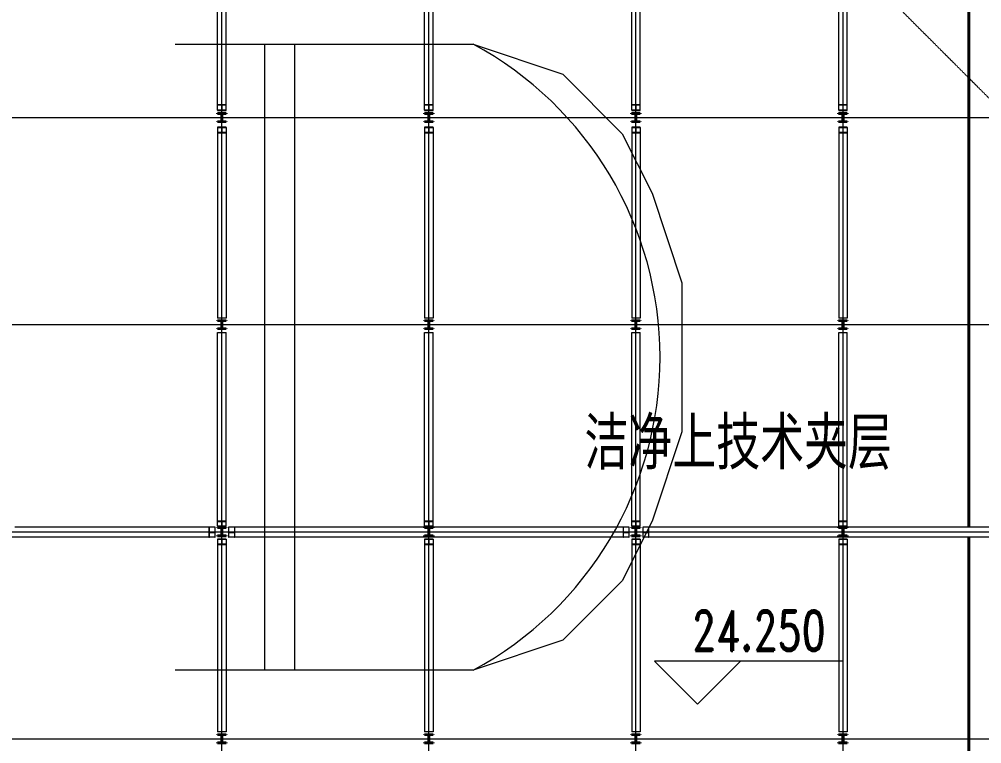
# Model space of a CAD drawing. Header units: millimetres. Extents: x -30000 to 430621, y -31706 to 192400.
# Drawn here: x 93750 to 127225, y 14226 to 39421 of the extents above; entities that cross this region are included whole.
import ezdxf

# ---------------------------------------------------------------- set-up
doc = ezdxf.new("R2010")
doc.units = ezdxf.units.MM
doc.linetypes.add('1_1', pattern=[2, 1, -1])
doc.linetypes.add('轴网线', pattern=[22.04, 18.38, -1.83, 0, -1.83])
doc.layers.get('0').update_dxf_attribs({"color": 8})
for name, color, linetype, lineweight in [('A-ANNO-NOTE', 8, 'Continuous', 5), ('A-AREA-IDEN', 8, 'Continuous', 9), ('A-DETL', 8, 'Continuous', 18), ('A-DETL-GENF', 8, 'Continuous', 18), ('A-FLOR-HRAL', 8, 'Continuous', 5), ('G-IMPT', 8, 'Continuous', 5), ('S-BEAM', 8, 'Continuous', 5), ('S-COLS', 8, 'Continuous', 5), ('S-GRID', 8, 'Continuous', 9)]:
    doc.layers.add(name, color=color, linetype=linetype, lineweight=lineweight)
doc.styles.add('RomanD_2', font='romand__.ttf', dxfattribs={"width": 0.7, "height": 1400})
doc.styles.add('仿宋_4', font='simfang.ttf', dxfattribs={"width": 0.7, "height": 1600})

# ---------------------------------------------------------------- blocks, each defined once
blk = doc.blocks.new('钢_柱_热轧H - HW300X300-659269-LAY-4F-1_500-A')
at = {"layer": 'S-COLS', "lineweight": 15, "true_color": 0xdddddd}
h = blk.add_hatch(color=254, dxfattribs=at)
h.paths.add_polyline_path([(5, -122), (5, 122), (-5, 122), (-5, -122)], flags=0)
h.paths.add_polyline_path([(9, -131), (5, -122), (-5, -131), (5, -131)], flags=0)
h.paths.add_polyline_path([(-150, -150), (150, -150), (150, -135), (-150, -135), (-150, -150)], flags=0)
h.paths.add_polyline_path([(5, 122), (5, 131), (-5, 129)], flags=0)
h.paths.add_polyline_path([(9, 131), (18, 135), (150, 135), (150, 150), (-150, 150), (-145, 135), (5, 132)], flags=0)
at = {"layer": 'S-COLS', "color": 8, "lineweight": 35, "true_color": 0x777777}
for p, q in [((-150, 150), (150, 150)), ((-150, 135), (-150, 150)), ((-18, 135), (-150, 135)), ((-5, -122), (-5, 122)), ((5, 122), (5, -122)), ((150, 135), (18, 135)), ((150, 150), (150, 135)), ((-150, -135), (-18, -135)), ((-150, -150), (-150, -135)), ((150, -150), (-150, -150)), ((18, -135), (150, -135)), ((150, -135), (150, -150))]:
    blk.add_line(p, q, dxfattribs=at)
for centre, start, end in [((-18, 122), 360, 90), ((18, 122), 90, 180), ((-18, -122), 270, 360), ((18, -122), 180, 270)]:
    blk.add_arc(centre, 13, start, end, dxfattribs=at)
blk = doc.blocks.new('钢_柱_热轧H - HW300X300-659275-LAY-4F-1_500-A')
at = {"layer": 'S-COLS', "lineweight": 15, "true_color": 0xdddddd}
h = blk.add_hatch(color=254, dxfattribs=at)
h.paths.add_polyline_path([(5, -122), (0, 122), (-5, 122), (0, -122)], flags=0)
h.paths.add_polyline_path([(9, -131), (5, -122), (0, -131), (5, -131)], flags=0)
h.paths.add_polyline_path([(0, -150), (150, -150), (150, -135), (-150, -135), (-145, -150), (-81, -150)], flags=0)
h.paths.add_polyline_path([(5, 122), (5, 131), (-5, 129), (0, 125)], flags=0)
h.paths.add_polyline_path([(9, 131), (18, 135), (150, 135), (150, 150), (-150, 150), (-145, 135), (5, 132)], flags=0)
at = {"layer": 'S-COLS', "color": 8, "lineweight": 35, "true_color": 0x777777}
for p, q in [((-150, 150), (150, 150)), ((-150, 135), (-150, 150)), ((-18, 135), (-150, 135)), ((-5, -122), (-5, 122)), ((5, 122), (5, -122)), ((150, 135), (18, 135)), ((150, 150), (150, 135)), ((-150, -135), (-18, -135)), ((-150, -150), (-150, -135)), ((150, -150), (-150, -150)), ((18, -135), (150, -135)), ((150, -135), (150, -150))]:
    blk.add_line(p, q, dxfattribs=at)
for centre, start, end in [((-18, 122), 360, 90), ((18, 122), 90, 180), ((-18, -122), 270, 360), ((18, -122), 180, 270)]:
    blk.add_arc(centre, 13, start, end, dxfattribs=at)
blk = doc.blocks.new('钢_柱_热轧H - HW300X300-659267-LAY-4F-1_500-A')
at = {"layer": 'S-COLS', "lineweight": 15, "true_color": 0xdddddd}
h = blk.add_hatch(color=254, dxfattribs=at)
h.paths.add_polyline_path([(5, -122), (5, 122), (-5, 122), (-5, -122)], flags=0)
h.paths.add_polyline_path([(9, -131), (5, -122), (-5, -131), (5, -131)], flags=0)
h.paths.add_polyline_path([(-8, -150), (150, -150), (150, -135), (-150, -135), (-145, -150)], flags=0)
h.paths.add_polyline_path([(5, 122), (5, 131), (-5, 129)], flags=0)
h.paths.add_polyline_path([(9, 131), (18, 135), (150, 135), (150, 150), (-150, 150), (-145, 135), (5, 132)], flags=0)
at = {"layer": 'S-COLS', "color": 8, "lineweight": 35, "true_color": 0x777777}
for p, q in [((-150, 150), (150, 150)), ((-150, 135), (-150, 150)), ((-18, 135), (-150, 135)), ((-5, -122), (-5, 122)), ((5, 122), (5, -122)), ((150, 135), (18, 135)), ((150, 150), (150, 135)), ((-150, -135), (-18, -135)), ((-150, -150), (-150, -135)), ((150, -150), (-150, -150)), ((18, -135), (150, -135)), ((150, -135), (150, -150))]:
    blk.add_line(p, q, dxfattribs=at)
for centre, start, end in [((-18, 122), 360, 90), ((18, 122), 90, 180), ((-18, -122), 270, 360), ((18, -122), 180, 270)]:
    blk.add_arc(centre, 13, start, end, dxfattribs=at)
blk = doc.blocks.new('钢_柱_热轧H - HW300X300-659266-LAY-4F-1_500-A')
at = {"layer": 'S-COLS', "lineweight": 15, "true_color": 0xdddddd}
h = blk.add_hatch(color=254, dxfattribs=at)
h.paths.add_polyline_path([(5, -122), (0, 122), (-5, 122), (0, -122)], flags=0)
h.paths.add_polyline_path([(9, -131), (5, -122), (0, -131), (5, -131)], flags=0)
h.paths.add_polyline_path([(-144, -150), (150, -150), (150, -135), (-150, -135), (-145, -150)], flags=0)
h.paths.add_polyline_path([(5, 122), (5, 131), (-5, 129), (0, 125)], flags=0)
h.paths.add_polyline_path([(9, 131), (18, 135), (150, 135), (150, 150), (-150, 150), (-144, 135), (5, 132)], flags=0)
at = {"layer": 'S-COLS', "color": 8, "lineweight": 35, "true_color": 0x777777}
for p, q in [((-150, 150), (150, 150)), ((-150, 135), (-150, 150)), ((-18, 135), (-150, 135)), ((-5, -122), (-5, 122)), ((5, 122), (5, -122)), ((150, 135), (18, 135)), ((150, 150), (150, 135)), ((-150, -135), (-18, -135)), ((-150, -150), (-150, -135)), ((150, -150), (-150, -150)), ((18, -135), (150, -135)), ((150, -135), (150, -150))]:
    blk.add_line(p, q, dxfattribs=at)
for centre, start, end in [((-18, 122), 360, 90), ((18, 122), 90, 180), ((-18, -122), 270, 360), ((18, -122), 180, 270)]:
    blk.add_arc(centre, 13, start, end, dxfattribs=at)
blk = doc.blocks.new('钢_梁_焊接H - H300X300X10X15-V126-LAY-4F-1_500-A')
at = {"layer": 'S-BEAM', "color": 8, "lineweight": 15, "true_color": 0x777777}
for p, q in [((21450, 43040), (21750, 43040)), ((21450, 36449), (21450, 43040)), ((21750, 36449), (21750, 43040)), ((21750, 36449), (21450, 36449)), ((21450, 36449), (21450, 36439)), ((21450, 36439), (21595, 36439)), ((21450, 36262), (21450, 36439)), ((21595, 36262), (21450, 36262)), ((21450, 36262), (21450, 36252)), ((21450, 36252), (21750, 36252)), ((21595, 36439), (21595, 36262)), ((21605, 36262), (21605, 36439)), ((21605, 36439), (21750, 36439)), ((21750, 36262), (21605, 36262)), ((21750, 36439), (21750, 36449)), ((21750, 36262), (21750, 36439)), ((21750, 36252), (21750, 36262))]:
    blk.add_line(p, q, dxfattribs=at)
blk = doc.blocks.new('钢_梁_焊接H - H300X300X10X15-658903-LAY-4F-1_500-A')
at = {"layer": 'S-BEAM', "color": 8, "lineweight": 15, "true_color": 0x777777}
for p, q in [((14550, 35664), (14250, 35664)), ((14250, 35664), (14250, 35654)), ((14250, 35654), (14395, 35654)), ((14250, 35654), (14250, 35477)), ((14395, 35654), (14395, 35477)), ((14405, 35477), (14405, 35654)), ((14405, 35654), (14550, 35654)), ((14550, 35654), (14550, 35664)), ((14550, 35654), (14550, 35477)), ((14395, 35477), (14250, 35477)), ((14250, 35477), (14250, 35467)), ((14250, 35467), (14550, 35467)), ((14250, 35467), (14250, 29021)), ((14550, 35477), (14405, 35477)), ((14550, 35467), (14550, 35477)), ((14550, 35467), (14550, 29021)), ((14550, 29021), (14250, 29021))]:
    blk.add_line(p, q, dxfattribs=at)
blk = doc.blocks.new('钢_梁_焊接H - H300X300X10X15-658904-LAY-4F-1_500-A')
at = {"layer": 'S-BEAM', "color": 8, "lineweight": 15, "true_color": 0x777777}
for p, q in [((14250, 28531), (14550, 28531)), ((14250, 21970), (14250, 28531)), ((14550, 21970), (14550, 28531)), ((14550, 21970), (14250, 21970)), ((14250, 21970), (14250, 21960)), ((14250, 21960), (14395, 21960)), ((14250, 21791), (14250, 21960)), ((14395, 21791), (14250, 21791)), ((14250, 21791), (14250, 21782)), ((14250, 21782), (14550, 21782)), ((14395, 21960), (14395, 21791)), ((14405, 21791), (14405, 21960)), ((14405, 21960), (14550, 21960)), ((14550, 21791), (14405, 21791)), ((14550, 21960), (14550, 21970)), ((14550, 21791), (14550, 21960)), ((14550, 21782), (14550, 21791))]:
    blk.add_line(p, q, dxfattribs=at)
blk = doc.blocks.new('钢_梁_焊接H - H300X300X10X15-658907-LAY-4F-1_500-A')
at = {"layer": 'S-BEAM', "color": 8, "lineweight": 15, "true_color": 0x777777}
for p, q in [((14550, 21345), (14250, 21345)), ((14250, 21345), (14250, 21336)), ((14250, 21336), (14395, 21336)), ((14250, 21336), (14250, 21167)), ((14395, 21167), (14250, 21167)), ((14250, 21167), (14250, 21157)), ((14250, 21157), (14550, 21157)), ((14250, 21157), (14250, 14645)), ((14395, 21336), (14395, 21167)), ((14405, 21167), (14405, 21336)), ((14405, 21336), (14550, 21336)), ((14550, 21167), (14405, 21167)), ((14550, 21336), (14550, 21345)), ((14550, 21336), (14550, 21167)), ((14550, 21157), (14550, 21167)), ((14550, 21157), (14550, 14645)), ((14550, 14645), (14250, 14645))]:
    blk.add_line(p, q, dxfattribs=at)
blk = doc.blocks.new('钢_梁_热轧H - HW350X350-659118-LAY-4F-1_500-A')
at = {"layer": 'S-BEAM', "color": 8, "lineweight": 15, "true_color": 0x777777}
for p, q in [((129149, 21756), (122400, 21755)), ((129161, 21756), (129149, 21756)), ((129149, 21756), (129149, 21406)), ((129161, 21600), (129161, 21756)), ((129356, 21756), (129161, 21756)), ((129161, 21406), (129161, 21562)), ((129348, 21587), (129169, 21587)), ((129169, 21575), (129348, 21575)), ((129368, 21756), (129356, 21756)), ((129356, 21756), (129356, 21600)), ((129356, 21562), (129356, 21406)), ((129368, 21406), (129368, 21756)), ((122400, 21405), (122344, 21405)), ((129149, 21406), (122400, 21405)), ((129149, 21406), (129161, 21406)), ((129356, 21406), (129161, 21406)), ((129356, 21406), (129368, 21406))]:
    blk.add_line(p, q, dxfattribs=at)
for centre, start_param, end_param in [((129169, 21600), 1.570796, 3.141593), ((129169, 21562), 0, 1.570796), ((129348, 21600), 3.141593, 4.712389), ((129348, 21562), 4.712389, 6.283185)]:
    blk.add_ellipse(centre, major_axis=(0, 13), ratio=0.626705, start_param=start_param, end_param=end_param, dxfattribs=at)
blk = doc.blocks.new('钢_梁_热轧H - HW350X350-659120-LAY-4F-1_500-A')
at = {"layer": 'S-BEAM', "color": 8, "lineweight": 15, "true_color": 0x777777}
for p, q in [((114749, 21756), (108000, 21755)), ((114761, 21756), (114749, 21756)), ((114749, 21756), (114749, 21406)), ((114761, 21600), (114761, 21756)), ((114956, 21756), (114761, 21756)), ((114761, 21406), (114761, 21562)), ((114948, 21587), (114769, 21587)), ((114769, 21575), (114948, 21575)), ((114968, 21756), (114956, 21756)), ((114956, 21756), (114956, 21600)), ((114956, 21562), (114956, 21406)), ((114968, 21406), (114968, 21756)), ((114749, 21406), (107918, 21405)), ((114749, 21406), (114761, 21406)), ((114956, 21406), (114761, 21406)), ((114956, 21406), (114968, 21406))]:
    blk.add_line(p, q, dxfattribs=at)
for centre, start_param, end_param in [((114769, 21600), 1.570796, 3.141593), ((114769, 21562), 0, 1.570796), ((114948, 21600), 3.141593, 4.712389), ((114948, 21562), 4.712389, 6.283185)]:
    blk.add_ellipse(centre, major_axis=(0, 13), ratio=0.626705, start_param=start_param, end_param=end_param, dxfattribs=at)
blk = doc.blocks.new('钢_梁_热轧H - HW350X350-659121-LAY-4F-1_500-A')
at = {"layer": 'S-BEAM', "color": 8, "lineweight": 15, "true_color": 0x777777}
for p, q in [((115444, 21756), (115432, 21756)), ((115432, 21756), (115432, 21406)), ((115444, 21600), (115444, 21756)), ((115639, 21756), (115444, 21756)), ((115444, 21406), (115444, 21562)), ((115631, 21587), (115452, 21587)), ((115452, 21575), (115631, 21575)), ((115651, 21756), (115639, 21756)), ((115639, 21756), (115639, 21600)), ((115639, 21562), (115639, 21406)), ((115651, 21406), (115651, 21756)), ((122400, 21755), (115651, 21756)), ((115432, 21406), (115444, 21406)), ((115639, 21406), (115444, 21406)), ((115639, 21406), (115651, 21406)), ((122406, 21405), (115651, 21406))]:
    blk.add_line(p, q, dxfattribs=at)
for centre, start_param, end_param in [((115452, 21600), 1.570796, 3.141593), ((115452, 21562), 0, 1.570796), ((115631, 21600), 3.141593, 4.712389), ((115631, 21562), 4.712389, 6.283185)]:
    blk.add_ellipse(centre, major_axis=(0, 13), ratio=0.626705, start_param=start_param, end_param=end_param, dxfattribs=at)
blk = doc.blocks.new('钢_梁_热轧H - HW350X350-659122-LAY-4F-1_500-A')
at = {"layer": 'S-BEAM', "color": 8, "lineweight": 15, "true_color": 0x777777}
for p, q in [((100349, 21756), (93600, 21755)), ((100361, 21756), (100349, 21756)), ((100349, 21756), (100349, 21406)), ((100361, 21600), (100361, 21756)), ((100556, 21756), (100361, 21756)), ((100361, 21406), (100361, 21562)), ((100548, 21587), (100369, 21587)), ((100369, 21575), (100548, 21575)), ((100568, 21756), (100556, 21756)), ((100556, 21756), (100556, 21600)), ((100556, 21562), (100556, 21406)), ((100568, 21406), (100568, 21756)), ((93600, 21405), (93436, 21405)), ((100349, 21406), (93600, 21405)), ((100349, 21406), (100361, 21406)), ((100556, 21406), (100361, 21406)), ((100556, 21406), (100568, 21406))]:
    blk.add_line(p, q, dxfattribs=at)
for centre, start_param, end_param in [((100369, 21600), 1.570796, 3.141593), ((100369, 21562), 0, 1.570796), ((100548, 21600), 3.141593, 4.712389), ((100548, 21562), 4.712389, 6.283185)]:
    blk.add_ellipse(centre, major_axis=(0, 13), ratio=0.626705, start_param=start_param, end_param=end_param, dxfattribs=at)
blk = doc.blocks.new('钢_梁_热轧H - HW350X350-659123-LAY-4F-1_500-A')
at = {"layer": 'S-BEAM', "color": 8, "lineweight": 15, "true_color": 0x777777}
for p, q in [((101044, 21756), (101032, 21756)), ((101032, 21756), (101032, 21406)), ((101044, 21600), (101044, 21756)), ((101239, 21756), (101044, 21756)), ((101044, 21406), (101044, 21562)), ((101231, 21587), (101052, 21587)), ((101052, 21575), (101231, 21575)), ((101251, 21756), (101239, 21756)), ((101239, 21756), (101239, 21600)), ((101239, 21562), (101239, 21406)), ((101251, 21406), (101251, 21756)), ((108000, 21755), (101251, 21756)), ((101032, 21406), (101044, 21406)), ((101239, 21406), (101044, 21406)), ((101239, 21406), (101251, 21406)), ((108077, 21405), (101251, 21406))]:
    blk.add_line(p, q, dxfattribs=at)
for centre, start_param, end_param in [((101052, 21600), 1.570796, 3.141593), ((101052, 21562), 0, 1.570796), ((101231, 21600), 3.141593, 4.712389), ((101231, 21562), 4.712389, 6.283185)]:
    blk.add_ellipse(centre, major_axis=(0, 13), ratio=0.626705, start_param=start_param, end_param=end_param, dxfattribs=at)
blk = doc.blocks.new('X-ST-F3-04-C-002_HLP2_rvt-1-LAY-4F-1_500-A')
at = {"color": 8, "lineweight": 15, "true_color": 0x777777}
for name, p in [('钢_梁_焊接H - H300X300X10X15-V126-LAY-4F-1_500-A', (79200, 0)), ('钢_梁_焊接H - H300X300X10X15-V126-LAY-4F-1_500-A', (100800, 0)), ('钢_柱_热轧H - HW300X300-659266-LAY-4F-1_500-A', (100795, 36000)), ('钢_柱_热轧H - HW300X300-659266-LAY-4F-1_500-A', (107995, 36000)), ('钢_柱_热轧H - HW300X300-659266-LAY-4F-1_500-A', (115195, 36000)), ('钢_柱_热轧H - HW300X300-659266-LAY-4F-1_500-A', (122395, 36000)), ('钢_梁_焊接H - H300X300X10X15-658903-LAY-4F-1_500-A', (86400, 0)), ('钢_梁_焊接H - H300X300X10X15-658903-LAY-4F-1_500-A', (93600, 0)), ('钢_梁_焊接H - H300X300X10X15-658903-LAY-4F-1_500-A', (100800, 0)), ('钢_梁_焊接H - H300X300X10X15-658903-LAY-4F-1_500-A', (108000, 0)), ('钢_柱_热轧H - HW300X300-659267-LAY-4F-1_500-A', (100795, 28800)), ('钢_柱_热轧H - HW300X300-659267-LAY-4F-1_500-A', (107995, 28800)), ('钢_柱_热轧H - HW300X300-659267-LAY-4F-1_500-A', (115195, 28800)), ('钢_柱_热轧H - HW300X300-659267-LAY-4F-1_500-A', (122395, 28800)), ('钢_梁_焊接H - H300X300X10X15-658904-LAY-4F-1_500-A', (86400, 0)), ('钢_梁_焊接H - H300X300X10X15-658904-LAY-4F-1_500-A', (93600, 0)), ('钢_梁_焊接H - H300X300X10X15-658904-LAY-4F-1_500-A', (100800, 0)), ('钢_梁_焊接H - H300X300X10X15-658904-LAY-4F-1_500-A', (108000, 0)), ('钢_梁_热轧H - HW350X350-659122-LAY-4F-1_500-A', (0, 0)), ('钢_柱_热轧H - HW300X300-659275-LAY-4F-1_500-A', (100795, 21600)), ('钢_梁_热轧H - HW350X350-659123-LAY-4F-1_500-A', (0, 0)), ('钢_柱_热轧H - HW300X300-659275-LAY-4F-1_500-A', (107995, 21600)), ('钢_梁_热轧H - HW350X350-659120-LAY-4F-1_500-A', (0, 0)), ('钢_柱_热轧H - HW300X300-659275-LAY-4F-1_500-A', (115195, 21600)), ('钢_梁_热轧H - HW350X350-659121-LAY-4F-1_500-A', (0, 0)), ('钢_柱_热轧H - HW300X300-659275-LAY-4F-1_500-A', (122395, 21600)), ('钢_梁_热轧H - HW350X350-659118-LAY-4F-1_500-A', (0, 0)), ('钢_梁_焊接H - H300X300X10X15-658907-LAY-4F-1_500-A', (86400, 0)), ('钢_梁_焊接H - H300X300X10X15-658907-LAY-4F-1_500-A', (93600, 0)), ('钢_梁_焊接H - H300X300X10X15-658907-LAY-4F-1_500-A', (100800, 0)), ('钢_梁_焊接H - H300X300X10X15-658907-LAY-4F-1_500-A', (108000, 0)), ('钢_柱_热轧H - HW300X300-659269-LAY-4F-1_500-A', (100795, 14400)), ('钢_柱_热轧H - HW300X300-659269-LAY-4F-1_500-A', (107995, 14400)), ('钢_柱_热轧H - HW300X300-659269-LAY-4F-1_500-A', (115195, 14400)), ('钢_柱_热轧H - HW300X300-659269-LAY-4F-1_500-A', (122395, 14400))]:
    blk.add_blockref(name, p, dxfattribs=at)
for p, rotation in [((86400, 0), 3.194528470130199e-06), ((93600, 0), 9.919953340089628e-06)]:
    blk.add_blockref('钢_梁_焊接H - H300X300X10X15-V126-LAY-4F-1_500-A', p, dxfattribs=dict(at, rotation=rotation))
blk = doc.blocks.new('顶部扶栏类型 - 顶部扶栏_内部_-3241414-LAY-4F-1_500-A')
at = {"layer": 'A-FLOR-HRAL'}
for p, q in [((126750, 21755), (126750, 43025)), ((126800, 43075), (126800, 21755)), ((126750, 7200), (126750, 21405)), ((126800, 21405), (126800, 7150))]:
    blk.add_line(p, q, dxfattribs=at)
blk = doc.blocks.new('顶部扶栏类型 - 顶部扶栏_内部_-V437-LAY-4F-1_500-A')
at = {"layer": 'A-FLOR-HRAL'}
for p, q in [((126750, 21755), (126750, 43025)), ((126800, 21755), (126800, 43075)), ((126750, 7200), (126750, 21405)), ((126800, 7150), (126800, 21405))]:
    blk.add_line(p, q, dxfattribs=at)
blk = doc.blocks.new('分区-小比例 - 分区-小比例_dwg-3125162-LAY-4F-1_500-A')
at = {"layer": 'G-IMPT', "color": 9, "true_color": 0xbababa}
for p, q in [((107289, 44705), (107289, 66471)), ((108326, 66471), (108326, 44705))]:
    blk.add_line(p, q, dxfattribs=at)
at = {"layer": 'G-IMPT', "color": 9, "true_color": 0xbababa, "flags": 128}
blk.add_lwpolyline([(104180, 66471), (114545, 66471), (117654, 65434), (119727, 63361), (120763, 61289), (121800, 58179), (121800, 52997), (120763, 49887), (119727, 47815), (117654, 45742), (114545, 44705), (104180, 44705)], dxfattribs=at)
at = {"layer": 'G-IMPT', "color": 9, "true_color": 0xbababa}
blk.add_arc((108671, 55588), 12367, 298.355, 61.645, dxfattribs=at)
blk = doc.blocks.new('分区-小比例 - A-1058767-LAY-4F-1_500-A')
blk.add_blockref('分区-小比例 - 分区-小比例_dwg-3125162-LAY-4F-1_500-A', (5054, 3407))
blk = doc.blocks.new('高程点-说明仿宋-2 - 高程点-说明仿宋-2-1141479-LAY-4F-1_500-A')
at = {"layer": 'A-ANNO-NOTE', "lineweight": 18}
for p, q in [((10.062, 2.987), (-2.987, 2.987)), ((0, 0), (-2.987, 2.987)), ((0, 0), (2.987, 2.987))]:
    blk.add_line(p, q, dxfattribs=at)

msp = doc.modelspace()

# ---------------------------------------------------------------- linework, layer by layer
at = {"layer": 'A-DETL', "linetype": '1_1', "lineweight": 5}
msp.add_line((121225, 42925), (133872.4, 30277.6), dxfattribs=at)
at = {"layer": 'S-GRID', "linetype": '轴网线'}
for p, q in [((100800, -17706.2), (100800, 174400)), ((108000, -17706.2), (108000, 174400)), ((115200, -17706.2), (115200, 174400)), ((122400, -17706.2), (122400, 174400)), ((-16000, 36000), (308800, 36000)), ((-16000, 28800), (308800, 28800)), ((-16000, 21600), (308800, 21600)), ((-16000, 14400), (308800, 14400))]:
    msp.add_line(p, q, dxfattribs=at)

# ---------------------------------------------------------------- block references
at = {"lineweight": 5}
msp.add_blockref('X-ST-F3-04-C-002_HLP2_rvt-1-LAY-4F-1_500-A', (0, 0), dxfattribs=at)
at = {"layer": 'A-ANNO-NOTE', "lineweight": 18, "xscale": 500, "yscale": 500, "zscale": 500}
msp.add_blockref('高程点-说明仿宋-2 - 高程点-说明仿宋-2-1141479-LAY-4F-1_500-A', (117335.8, 15607.2), dxfattribs=at)
at = {"layer": 'A-DETL-GENF', "lineweight": 5}
msp.add_blockref('分区-小比例 - A-1058767-LAY-4F-1_500-A', (-10056.6, -31326.9), dxfattribs=at)
at = {"layer": 'A-FLOR-HRAL'}
for name in ['顶部扶栏类型 - 顶部扶栏_内部_-3241414-LAY-4F-1_500-A', '顶部扶栏类型 - 顶部扶栏_内部_-V437-LAY-4F-1_500-A']:
    msp.add_blockref(name, (0, 0), dxfattribs=at)

# ---------------------------------------------------------------- texts
at = {"layer": 'A-ANNO-NOTE', "lineweight": 9, "insert": (117139, 18856.2), "char_height": 1400, "width": 6229.112, "attachment_point": 1, "style": 'RomanD_2'}
msp.add_mtext('24.250', dxfattribs=at)
at = {"layer": 'A-AREA-IDEN', "insert": (113408.4, 25538.9), "char_height": 1600, "width": 14141.767, "attachment_point": 1, "style": '仿宋_4'}
msp.add_mtext('洁净上技术夹层', dxfattribs=at)

doc.saveas('drawing.dxf')
